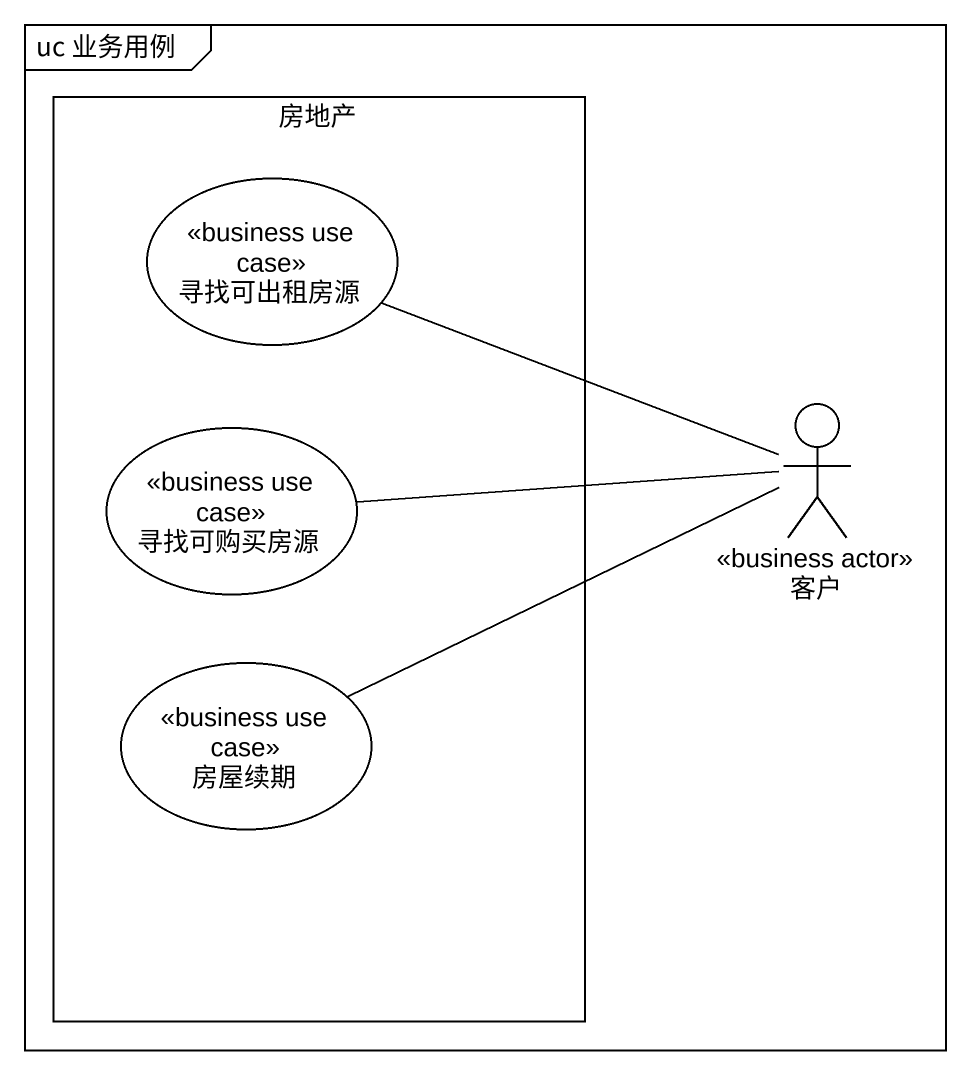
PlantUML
@startuml
mainframe uc 业务用例
rectangle 房地产 {
  usecase 寻找可出租房源 <<business use case>>
  usecase 寻找可购买房源 <<business use case>>
  usecase 房屋续期 <<business use case>>
}
actor 客户 <<business actor>>
客户 -left- 寻找可出租房源
客户 -left- 寻找可购买房源
客户 -left- 房屋续期
@enduml
